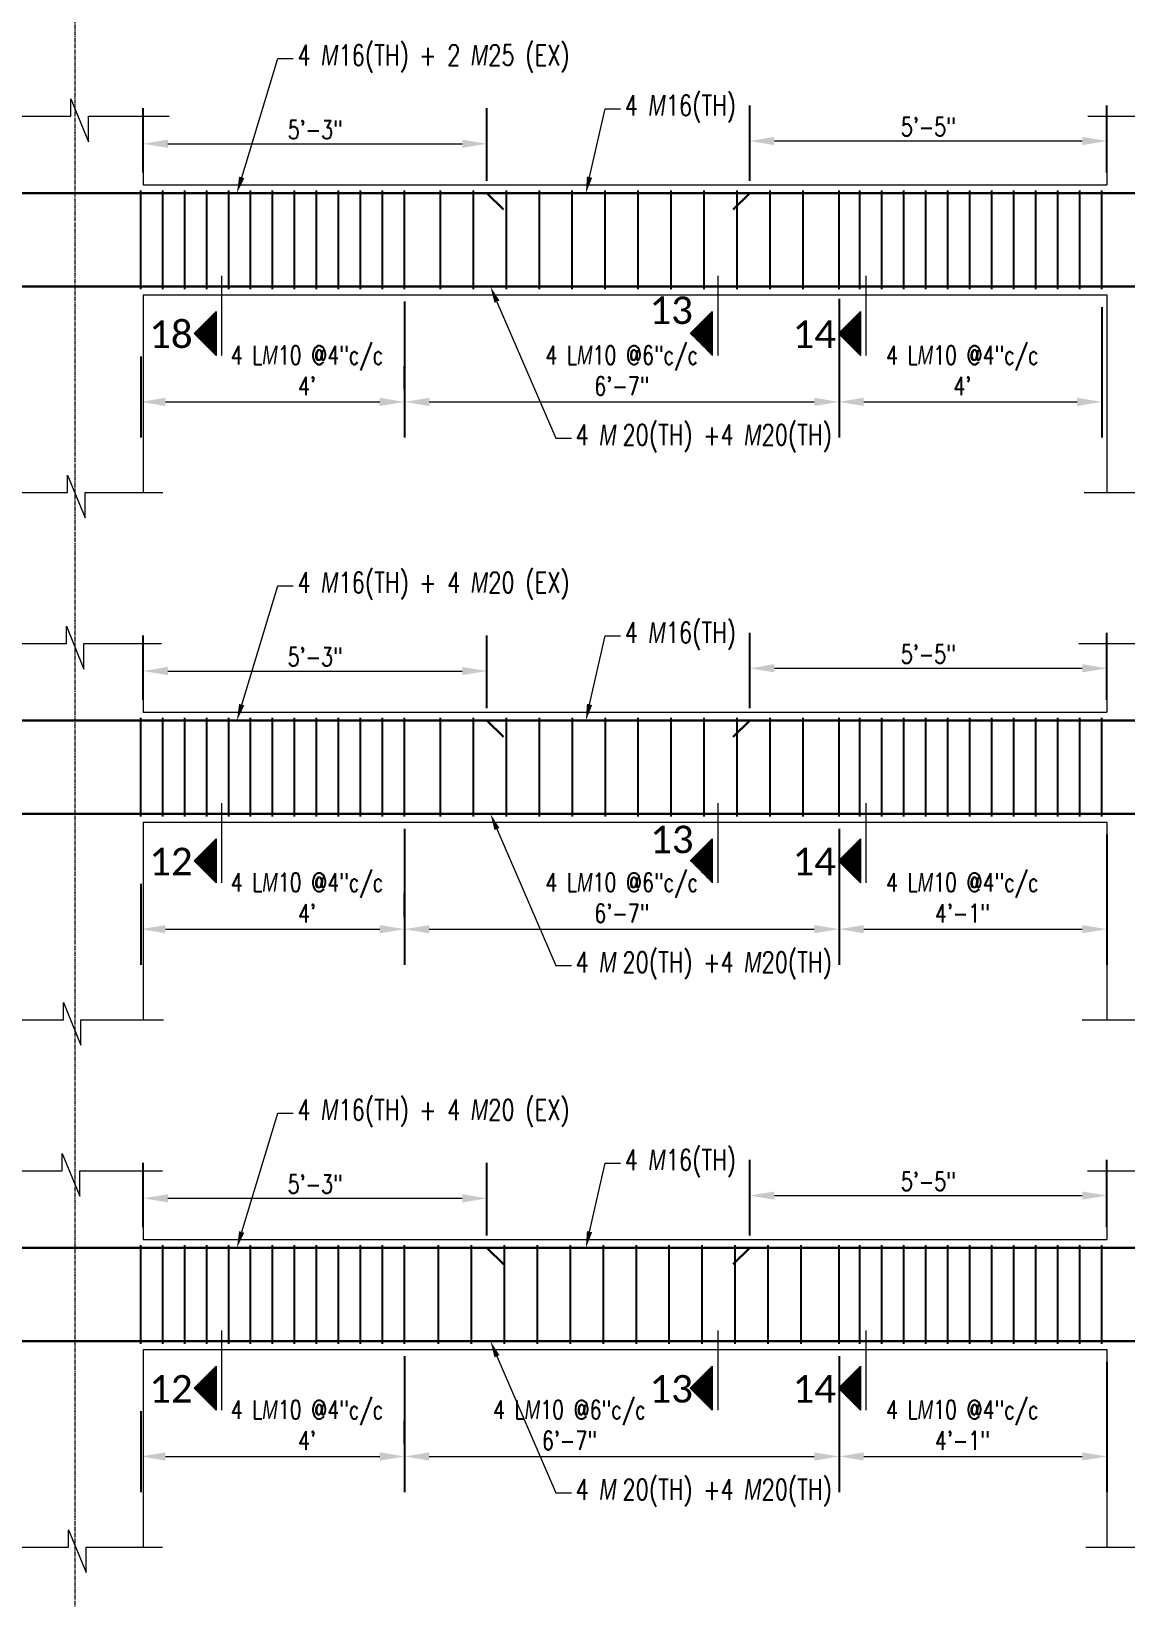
# Model space of a CAD drawing. Header units: inches. Extents: x 0 to 162649, y -36601 to -26324.
# Drawn here: x 155715.6 to 155914.7, y -35674.7 to -35389.5 of the extents above; entities that cross this region are included whole.
import ezdxf
from ezdxf import colors
from ezdxf.entities.mleader import LeaderData, LeaderLine
from ezdxf.math import Vec2, Vec3

# ---------------------------------------------------------------- set-up
doc = ezdxf.new("R2010")
doc.units = ezdxf.units.IN
doc.header["$MEASUREMENT"] = 0
doc.linetypes.add('CENTER2', pattern=[1.125, 0.75, -0.125, 0.125, -0.125])
for name, color, linetype, lineweight in [('Cen', 9, 'CENTER2', 5), ('Dim', 1, 'Continuous', 13), ('dimention', 1, 'Continuous', 13), ('hatch', 252, 'Continuous', 0), ('OL_AR_Text', 140, 'Continuous', 5), ('Rein', 3, 'Continuous', 30), ('Stirrups', 191, 'Continuous', 25), ('TEXT', 7, 'Continuous', 9)]:
    doc.layers.add(name, color=color, linetype=linetype, lineweight=lineweight)
doc.styles.add('1-8 Annotative Text', font='calibri.ttf', dxfattribs={"height": 0.125})
doc.styles.add('DIM', font='simplex.shx', dxfattribs={"width": 0.75})
doc.dimstyles.get("Standard").update_dxf_attribs({"dimscale": 36, "dimtxt": 0.09375, "dimasz": 0.125, "dimexe": 0.18, "dimexo": 0.0625, "dimgap": 0.015625, "dimtad": 1, "dimdec": 0, "dimzin": 0, "dimdsep": 46, "dimlunit": 4, "dimtxsty": 'DIM', "dimcen": 0.09, "dimadec": 0, "dimazin": 0, "dimtfac": 0.75, "dimtdec": 0, "dimtmove": 0, "dimatfit": 3, "dimfxl": 1, "dimtolj": 1, "dimtzin": 0, "dimlwd": 9, "dimarcsym": 0})

# ---------------------------------------------------------------- blocks, each defined once
blk = doc.blocks.new('*D152')
at = {"layer": 'Defpoints', "color": 0, "transparency": 16777216}
for p in [(155798.5, -35602), (155735.95, -35609.5), (155798.5, -35611)]:
    blk.add_point(p, dxfattribs=at)
at = {"layer": 'dimention', "color": 0, "lineweight": -2, "transparency": 16777216}
for p, q in [((155735.95, -35607.25), (155735.95, -35595.52)), ((155798.5, -35608.75), (155798.5, -35595.52))]:
    blk.add_line(p, q, dxfattribs=at)
at = {"layer": 'dimention', "color": 0, "lineweight": 9, "transparency": 16777216}
blk.add_line((155740.45, -35602), (155794, -35602), dxfattribs=at)
at = {"layer": 'dimention', "color": 0, "transparency": 16777216}
for points in [[(155740.45, -35601.25), (155740.45, -35602.75), (155735.95, -35602)], [(155794, -35601.25), (155794, -35602.75), (155798.5, -35602)]]:
    blk.add_solid(points, dxfattribs=at)
at = {"layer": 'dimention', "color": 0, "transparency": 16777216, "insert": (155767.23, -35599.43), "char_height": 3.375, "attachment_point": 5, "style": 'DIM'}
blk.add_mtext('\\A1;5\'-3"', dxfattribs=at)
blk = doc.blocks.new('*D153')
at = {"layer": 'Defpoints', "color": 0, "transparency": 16777216}
for p in [(155911.31, -35601.5), (155911.31, -35609.5), (155846.31, -35611)]:
    blk.add_point(p, dxfattribs=at)
at = {"layer": 'dimention', "color": 0, "lineweight": -2, "transparency": 16777216}
for p, q in [((155846.31, -35608.75), (155846.31, -35595.02)), ((155911.31, -35607.25), (155911.31, -35595.02))]:
    blk.add_line(p, q, dxfattribs=at)
at = {"layer": 'dimention', "color": 0, "lineweight": 9, "transparency": 16777216}
blk.add_line((155850.81, -35601.5), (155906.81, -35601.5), dxfattribs=at)
at = {"layer": 'dimention', "color": 0, "transparency": 16777216}
for points in [[(155850.81, -35600.75), (155850.81, -35602.25), (155846.31, -35601.5)], [(155906.81, -35600.75), (155906.81, -35602.25), (155911.31, -35601.5)]]:
    blk.add_solid(points, dxfattribs=at)
at = {"layer": 'dimention', "color": 0, "transparency": 16777216, "insert": (155878.81, -35598.93), "char_height": 3.375, "attachment_point": 5, "style": 'DIM'}
blk.add_mtext('\\A1;5\'-5"', dxfattribs=at)
blk = doc.blocks.new('*D147')
at = {"layer": 'Defpoints', "color": 0, "transparency": 16777216}
for p in [(155735.5, -35638.5), (155783.5, -35649), (155783.5, -35649)]:
    blk.add_point(p, dxfattribs=at)
at = {"layer": 'dimention', "color": 0, "lineweight": -2, "transparency": 16777216}
for p, q in [((155735.5, -35640.75), (155735.5, -35655.48)), ((155783.5, -35646.75), (155783.5, -35642.52))]:
    blk.add_line(p, q, dxfattribs=at)
at = {"layer": 'dimention', "color": 0, "lineweight": 9, "transparency": 16777216}
blk.add_line((155740, -35649), (155779, -35649), dxfattribs=at)
at = {"layer": 'dimention', "color": 0, "transparency": 16777216}
for points in [[(155740, -35648.25), (155740, -35649.75), (155735.5, -35649)], [(155779, -35648.25), (155779, -35649.75), (155783.5, -35649)]]:
    blk.add_solid(points, dxfattribs=at)
at = {"layer": 'dimention', "color": 0, "transparency": 16777216, "insert": (155765.75, -35643.29), "char_height": 3.375, "attachment_point": 5, "style": 'DIM'}
blk.add_mtext('\\A1;4 L{\\A0;\\Fgothici|c0;\\W0.75;M}10 @4"c/c\\P4\'', dxfattribs=at)
blk = doc.blocks.new('*D148')
at = {"layer": 'Defpoints', "color": 0, "transparency": 16777216}
for p in [(155862.56, -35628.5), (155911.31, -35629.5), (155911.31, -35649)]:
    blk.add_point(p, dxfattribs=at)
at = {"layer": 'dimention', "color": 0, "lineweight": -2, "transparency": 16777216}
for p, q in [((155862.56, -35630.75), (155862.56, -35655.48)), ((155911.31, -35631.75), (155911.31, -35655.48))]:
    blk.add_line(p, q, dxfattribs=at)
at = {"layer": 'dimention', "color": 0, "lineweight": 9, "transparency": 16777216}
blk.add_line((155867.06, -35649), (155906.81, -35649), dxfattribs=at)
at = {"layer": 'dimention', "color": 0, "transparency": 16777216}
for points in [[(155867.06, -35648.25), (155867.06, -35649.75), (155862.56, -35649)], [(155906.81, -35648.25), (155906.81, -35649.75), (155911.31, -35649)]]:
    blk.add_solid(points, dxfattribs=at)
at = {"layer": 'dimention', "color": 0, "transparency": 16777216, "insert": (155885, -35643.29), "char_height": 3.375, "attachment_point": 5, "style": 'DIM'}
blk.add_mtext('\\A1;4 L{\\A0;\\Fgothici|c0;\\W0.75;M}10 @4"c/c\\P4\'-1"', dxfattribs=at)
blk = doc.blocks.new('*D149')
at = {"layer": 'Defpoints', "color": 0, "transparency": 16777216}
for p in [(155783.5, -35628.5), (155862.56, -35628.5), (155862.56, -35649)]:
    blk.add_point(p, dxfattribs=at)
at = {"layer": 'dimention', "color": 0, "lineweight": -2, "transparency": 16777216}
for p, q in [((155783.5, -35630.75), (155783.5, -35655.48)), ((155862.56, -35630.75), (155862.56, -35655.48))]:
    blk.add_line(p, q, dxfattribs=at)
at = {"layer": 'dimention', "color": 0, "lineweight": 9, "transparency": 16777216}
blk.add_line((155788, -35649), (155858.06, -35649), dxfattribs=at)
at = {"layer": 'dimention', "color": 0, "transparency": 16777216}
for points in [[(155788, -35648.25), (155788, -35649.75), (155783.5, -35649)], [(155858.06, -35648.25), (155858.06, -35649.75), (155862.56, -35649)]]:
    blk.add_solid(points, dxfattribs=at)
at = {"layer": 'dimention', "color": 0, "transparency": 16777216, "insert": (155813.5, -35643.29), "char_height": 3.375, "attachment_point": 5, "style": 'DIM'}
blk.add_mtext('\\A1;4 L{\\A0;\\Fgothici|c0;\\W0.75;M}10 @6"c/c\\P6\'-7"', dxfattribs=at)
blk = doc.blocks.new('*D157')
at = {"layer": 'Defpoints', "color": 0, "transparency": 16777216}
for p in [(155798.5, -35506), (155735.95, -35513.5), (155798.5, -35515)]:
    blk.add_point(p, dxfattribs=at)
at = {"layer": 'dimention', "color": 0, "lineweight": -2, "transparency": 16777216}
for p, q in [((155735.95, -35511.25), (155735.95, -35499.52)), ((155798.5, -35512.75), (155798.5, -35499.52))]:
    blk.add_line(p, q, dxfattribs=at)
at = {"layer": 'dimention', "color": 0, "lineweight": 9, "transparency": 16777216}
blk.add_line((155740.45, -35506), (155794, -35506), dxfattribs=at)
at = {"layer": 'dimention', "color": 0, "transparency": 16777216}
for points in [[(155740.45, -35505.25), (155740.45, -35506.75), (155735.95, -35506)], [(155794, -35505.25), (155794, -35506.75), (155798.5, -35506)]]:
    blk.add_solid(points, dxfattribs=at)
at = {"layer": 'dimention', "color": 0, "transparency": 16777216, "insert": (155767.23, -35503.43), "char_height": 3.375, "attachment_point": 5, "style": 'DIM'}
blk.add_mtext('\\A1;5\'-3"', dxfattribs=at)
blk = doc.blocks.new('*D158')
at = {"layer": 'Defpoints', "color": 0, "transparency": 16777216}
for p in [(155911.31, -35505.5), (155846.31, -35515), (155911.31, -35513.5)]:
    blk.add_point(p, dxfattribs=at)
at = {"layer": 'dimention', "color": 0, "lineweight": -2, "transparency": 16777216}
for p, q in [((155846.31, -35512.75), (155846.31, -35499.02)), ((155911.31, -35511.25), (155911.31, -35499.02))]:
    blk.add_line(p, q, dxfattribs=at)
at = {"layer": 'dimention', "color": 0, "lineweight": 9, "transparency": 16777216}
blk.add_line((155850.81, -35505.5), (155906.81, -35505.5), dxfattribs=at)
at = {"layer": 'dimention', "color": 0, "transparency": 16777216}
for points in [[(155850.81, -35504.75), (155850.81, -35506.25), (155846.31, -35505.5)], [(155906.81, -35504.75), (155906.81, -35506.25), (155911.31, -35505.5)]]:
    blk.add_solid(points, dxfattribs=at)
at = {"layer": 'dimention', "color": 0, "transparency": 16777216, "insert": (155878.81, -35502.93), "char_height": 3.375, "attachment_point": 5, "style": 'DIM'}
blk.add_mtext('\\A1;5\'-5"', dxfattribs=at)
blk = doc.blocks.new('*D163')
at = {"layer": 'Defpoints', "color": 0, "transparency": 16777216}
for p in [(155735.5, -35542.5), (155783.5, -35553), (155783.5, -35553)]:
    blk.add_point(p, dxfattribs=at)
at = {"layer": 'dimention', "color": 0, "lineweight": -2, "transparency": 16777216}
for p, q in [((155735.5, -35544.75), (155735.5, -35559.48)), ((155783.5, -35550.75), (155783.5, -35546.52))]:
    blk.add_line(p, q, dxfattribs=at)
at = {"layer": 'dimention', "color": 0, "lineweight": 9, "transparency": 16777216}
blk.add_line((155740, -35553), (155779, -35553), dxfattribs=at)
at = {"layer": 'dimention', "color": 0, "transparency": 16777216}
for points in [[(155740, -35552.25), (155740, -35553.75), (155735.5, -35553)], [(155779, -35552.25), (155779, -35553.75), (155783.5, -35553)]]:
    blk.add_solid(points, dxfattribs=at)
at = {"layer": 'dimention', "color": 0, "transparency": 16777216, "insert": (155765.75, -35547.29), "char_height": 3.375, "attachment_point": 5, "style": 'DIM'}
blk.add_mtext('\\A1;4 L{\\A0;\\Fgothici|c0;\\W0.75;M}10 @4"c/c\\P4\'', dxfattribs=at)
blk = doc.blocks.new('*D164')
at = {"layer": 'Defpoints', "color": 0, "transparency": 16777216}
for p in [(155862.56, -35532.5), (155911.31, -35533.5), (155911.31, -35553)]:
    blk.add_point(p, dxfattribs=at)
at = {"layer": 'dimention', "color": 0, "lineweight": -2, "transparency": 16777216}
for p, q in [((155862.56, -35534.75), (155862.56, -35559.48)), ((155911.31, -35535.75), (155911.31, -35559.48))]:
    blk.add_line(p, q, dxfattribs=at)
at = {"layer": 'dimention', "color": 0, "lineweight": 9, "transparency": 16777216}
blk.add_line((155867.06, -35553), (155906.81, -35553), dxfattribs=at)
at = {"layer": 'dimention', "color": 0, "transparency": 16777216}
for points in [[(155867.06, -35552.25), (155867.06, -35553.75), (155862.56, -35553)], [(155906.81, -35552.25), (155906.81, -35553.75), (155911.31, -35553)]]:
    blk.add_solid(points, dxfattribs=at)
at = {"layer": 'dimention', "color": 0, "transparency": 16777216, "insert": (155885, -35547.29), "char_height": 3.375, "attachment_point": 5, "style": 'DIM'}
blk.add_mtext('\\A1;4 L{\\A0;\\Fgothici|c0;\\W0.75;M}10 @4"c/c\\P4\'-1"', dxfattribs=at)
blk = doc.blocks.new('*D165')
at = {"layer": 'Defpoints', "color": 0, "transparency": 16777216}
for p in [(155783.5, -35532.5), (155862.56, -35532.5), (155862.56, -35553)]:
    blk.add_point(p, dxfattribs=at)
at = {"layer": 'dimention', "color": 0, "lineweight": -2, "transparency": 16777216}
for p, q in [((155783.5, -35534.75), (155783.5, -35559.48)), ((155862.56, -35534.75), (155862.56, -35559.48))]:
    blk.add_line(p, q, dxfattribs=at)
at = {"layer": 'dimention', "color": 0, "lineweight": 9, "transparency": 16777216}
blk.add_line((155788, -35553), (155858.06, -35553), dxfattribs=at)
at = {"layer": 'dimention', "color": 0, "transparency": 16777216}
for points in [[(155788, -35552.25), (155788, -35553.75), (155783.5, -35553)], [(155858.06, -35552.25), (155858.06, -35553.75), (155862.56, -35553)]]:
    blk.add_solid(points, dxfattribs=at)
at = {"layer": 'dimention', "color": 0, "transparency": 16777216, "insert": (155823.03, -35547.29), "char_height": 3.375, "attachment_point": 5, "style": 'DIM'}
blk.add_mtext('\\A1;4 L{\\A0;\\Fgothici|c0;\\W0.75;M}10 @6"c/c\\P6\'-7"', dxfattribs=at)
blk = doc.blocks.new('*D168')
at = {"layer": 'Defpoints', "color": 0, "transparency": 16777216}
for p in [(155798.5, -35410), (155735.95, -35417.5), (155798.5, -35419)]:
    blk.add_point(p, dxfattribs=at)
at = {"layer": 'dimention', "color": 0, "lineweight": -2, "transparency": 16777216}
for p, q in [((155735.95, -35415.25), (155735.95, -35403.52)), ((155798.5, -35416.75), (155798.5, -35403.52))]:
    blk.add_line(p, q, dxfattribs=at)
at = {"layer": 'dimention', "color": 0, "lineweight": 9, "transparency": 16777216}
blk.add_line((155740.45, -35410), (155794, -35410), dxfattribs=at)
at = {"layer": 'dimention', "color": 0, "transparency": 16777216}
for points in [[(155740.45, -35409.25), (155740.45, -35410.75), (155735.95, -35410)], [(155794, -35409.25), (155794, -35410.75), (155798.5, -35410)]]:
    blk.add_solid(points, dxfattribs=at)
at = {"layer": 'dimention', "color": 0, "transparency": 16777216, "insert": (155767.23, -35407.43), "char_height": 3.375, "attachment_point": 5, "style": 'DIM'}
blk.add_mtext('\\A1;5\'-3"', dxfattribs=at)
blk = doc.blocks.new('*D169')
at = {"layer": 'Defpoints', "color": 0, "transparency": 16777216}
for p in [(155911.31, -35409.5), (155911.31, -35417.5), (155846.31, -35419)]:
    blk.add_point(p, dxfattribs=at)
at = {"layer": 'dimention', "color": 0, "lineweight": -2, "transparency": 16777216}
for p, q in [((155846.31, -35416.75), (155846.31, -35403.02)), ((155911.31, -35415.25), (155911.31, -35403.02))]:
    blk.add_line(p, q, dxfattribs=at)
at = {"layer": 'dimention', "color": 0, "lineweight": 9, "transparency": 16777216}
blk.add_line((155850.81, -35409.5), (155906.81, -35409.5), dxfattribs=at)
at = {"layer": 'dimention', "color": 0, "transparency": 16777216}
for points in [[(155850.81, -35408.75), (155850.81, -35410.25), (155846.31, -35409.5)], [(155906.81, -35408.75), (155906.81, -35410.25), (155911.31, -35409.5)]]:
    blk.add_solid(points, dxfattribs=at)
at = {"layer": 'dimention', "color": 0, "transparency": 16777216, "insert": (155878.81, -35406.93), "char_height": 3.375, "attachment_point": 5, "style": 'DIM'}
blk.add_mtext('\\A1;5\'-5"', dxfattribs=at)
blk = doc.blocks.new('*D174')
at = {"layer": 'Defpoints', "color": 0, "transparency": 16777216}
for p in [(155735.5, -35446.5), (155783.5, -35457), (155783.5, -35457)]:
    blk.add_point(p, dxfattribs=at)
at = {"layer": 'dimention', "color": 0, "lineweight": -2, "transparency": 16777216}
for p, q in [((155735.5, -35448.75), (155735.5, -35463.48)), ((155783.5, -35454.75), (155783.5, -35450.52))]:
    blk.add_line(p, q, dxfattribs=at)
at = {"layer": 'dimention', "color": 0, "lineweight": 9, "transparency": 16777216}
blk.add_line((155740, -35457), (155779, -35457), dxfattribs=at)
at = {"layer": 'dimention', "color": 0, "transparency": 16777216}
for points in [[(155740, -35456.25), (155740, -35457.75), (155735.5, -35457)], [(155779, -35456.25), (155779, -35457.75), (155783.5, -35457)]]:
    blk.add_solid(points, dxfattribs=at)
at = {"layer": 'dimention', "color": 0, "transparency": 16777216, "insert": (155765.75, -35451.29), "char_height": 3.375, "attachment_point": 5, "style": 'DIM'}
blk.add_mtext('\\A1;4 L{\\A0;\\Fgothici|c0;\\W0.75;M}10 @4"c/c\\P4\'', dxfattribs=at)
blk = doc.blocks.new('*D175')
at = {"layer": 'Defpoints', "color": 0, "transparency": 16777216}
for p in [(155862.56, -35436), (155910.37, -35437.5), (155910.37, -35457)]:
    blk.add_point(p, dxfattribs=at)
at = {"layer": 'dimention', "color": 0, "lineweight": -2, "transparency": 16777216}
for p, q in [((155862.56, -35438.25), (155862.56, -35463.48)), ((155910.37, -35439.75), (155910.37, -35463.48))]:
    blk.add_line(p, q, dxfattribs=at)
at = {"layer": 'dimention', "color": 0, "lineweight": 9, "transparency": 16777216}
blk.add_line((155867.06, -35457), (155905.87, -35457), dxfattribs=at)
at = {"layer": 'dimention', "color": 0, "transparency": 16777216}
for points in [[(155867.06, -35456.25), (155867.06, -35457.75), (155862.56, -35457)], [(155905.87, -35456.25), (155905.87, -35457.75), (155910.37, -35457)]]:
    blk.add_solid(points, dxfattribs=at)
at = {"layer": 'dimention', "color": 0, "transparency": 16777216, "insert": (155885, -35451.29), "char_height": 3.375, "attachment_point": 5, "style": 'DIM'}
blk.add_mtext('\\A1;4 L{\\A0;\\Fgothici|c0;\\W0.75;M}10 @4"c/c\\P4\'', dxfattribs=at)
blk = doc.blocks.new('*D176')
at = {"layer": 'Defpoints', "color": 0, "transparency": 16777216}
for p in [(155783.5, -35436.5), (155862.56, -35436), (155862.56, -35457)]:
    blk.add_point(p, dxfattribs=at)
at = {"layer": 'dimention', "color": 0, "lineweight": -2, "transparency": 16777216}
for p, q in [((155862.56, -35438.25), (155862.56, -35463.48)), ((155783.5, -35438.75), (155783.5, -35463.48))]:
    blk.add_line(p, q, dxfattribs=at)
at = {"layer": 'dimention', "color": 0, "lineweight": 9, "transparency": 16777216}
blk.add_line((155788, -35457), (155858.06, -35457), dxfattribs=at)
at = {"layer": 'dimention', "color": 0, "transparency": 16777216}
for points in [[(155788, -35456.25), (155788, -35457.75), (155783.5, -35457)], [(155858.06, -35456.25), (155858.06, -35457.75), (155862.56, -35457)]]:
    blk.add_solid(points, dxfattribs=at)
at = {"layer": 'dimention', "color": 0, "transparency": 16777216, "insert": (155823.03, -35451.29), "char_height": 3.375, "attachment_point": 5, "style": 'DIM'}
blk.add_mtext('\\A1;4 L{\\A0;\\Fgothici|c0;\\W0.75;M}10 @6"c/c\\P6\'-7"', dxfattribs=at)

msp = doc.modelspace()

# ---------------------------------------------------------------- hatches: boundary and pattern name
at = {"layer": 'Dim'}
h = msp.add_hatch(dxfattribs=at)
h.set_pattern_fill('ANSI31', color=256)
h.set_pattern_definition([(45, (-1210.47413, 458), (-0.08838834765, 0.08838834765), [])])
h.paths.add_polyline_path([(155749.22, -35444.57), (155749.22, -35440.57), (155745.22, -35444.57), (155749.22, -35448.57)])
h = msp.add_hatch(dxfattribs=at)
h.set_pattern_fill('ANSI31', color=256)
h.set_pattern_definition([(45, (-1120.21459, 458), (-0.08838834765, 0.08838834765), [])])
h.paths.add_polyline_path([(155839.48, -35444.57), (155839.48, -35440.57), (155835.48, -35444.57), (155839.48, -35448.57)])
h = msp.add_hatch(dxfattribs=at)
h.set_pattern_fill('ANSI31', color=256)
h.set_pattern_definition([(45, (-1093.24458, 458), (-0.08838834765, 0.08838834765), [])])
h.paths.add_polyline_path([(155866.45, -35444.57), (155866.45, -35440.57), (155862.45, -35444.57), (155866.45, -35448.57)])
h = msp.add_hatch(dxfattribs=at)
h.set_pattern_fill('ANSI31', color=256)
h.set_pattern_definition([(45, (-1210.47413, 362), (-0.08838834765, 0.08838834765), [])])
h.paths.add_polyline_path([(155749.22, -35540.57), (155749.22, -35536.57), (155745.22, -35540.57), (155749.22, -35544.57)])
h = msp.add_hatch(dxfattribs=at)
h.set_pattern_fill('ANSI31', color=256)
h.set_pattern_definition([(45, (-1120.21459, 362), (-0.08838834765, 0.08838834765), [])])
h.paths.add_polyline_path([(155839.48, -35540.57), (155839.48, -35536.57), (155835.48, -35540.57), (155839.48, -35544.57)])
h = msp.add_hatch(dxfattribs=at)
h.set_pattern_fill('ANSI31', color=256)
h.set_pattern_definition([(45, (-1093.24458, 362), (-0.08838834765, 0.08838834765), [])])
h.paths.add_polyline_path([(155866.45, -35540.57), (155866.45, -35536.57), (155862.45, -35540.57), (155866.45, -35544.57)])
h = msp.add_hatch(dxfattribs=at)
h.set_pattern_fill('ANSI31', color=256)
h.set_pattern_definition([(45, (-1210.47413, 266), (-0.08838834765, 0.08838834765), [])])
h.paths.add_polyline_path([(155749.22, -35636.57), (155749.22, -35632.57), (155745.22, -35636.57), (155749.22, -35640.57)])
h = msp.add_hatch(dxfattribs=at)
h.set_pattern_fill('ANSI31', color=256)
h.set_pattern_definition([(45, (-1120.21459, 266), (-0.08838834765, 0.08838834765), [])])
h.paths.add_polyline_path([(155839.48, -35636.57), (155839.48, -35632.57), (155835.48, -35636.57), (155839.48, -35640.57)])
h = msp.add_hatch(dxfattribs=at)
h.set_pattern_fill('ANSI31', color=256)
h.set_pattern_definition([(45, (-1093.24458, 266), (-0.08838834765, 0.08838834765), [])])
h.paths.add_polyline_path([(155866.45, -35636.57), (155866.45, -35632.57), (155862.45, -35636.57), (155866.45, -35640.57)])

# ---------------------------------------------------------------- linework, layer by layer
at = {"layer": 'Cen'}
msp.add_line((155723.5, -35102.69), (155723.5, -35927.5), dxfattribs=at)
at = {"layer": 'Dim'}
for p, q in [((155750.22, -35434.07), (155750.22, -35448.57)), ((155840.48, -35434.07), (155840.48, -35448.57)), ((155867.45, -35434.07), (155867.45, -35448.57)), ((155745.22, -35444.57), (155749.22, -35440.57)), ((155749.22, -35440.57), (155749.22, -35448.57)), ((155835.48, -35444.57), (155839.48, -35440.57)), ((155839.48, -35440.57), (155839.48, -35448.57)), ((155862.45, -35444.57), (155866.45, -35440.57)), ((155866.45, -35440.57), (155866.45, -35448.57)), ((155745.22, -35444.57), (155749.22, -35448.57)), ((155749.22, -35448.57), (155749.22, -35444.57)), ((155862.45, -35444.57), (155866.45, -35448.57)), ((155866.45, -35448.57), (155866.45, -35444.57)), ((155750.22, -35530.07), (155750.22, -35544.57)), ((155840.48, -35530.07), (155840.48, -35544.57)), ((155867.45, -35530.07), (155867.45, -35544.57)), ((155745.22, -35540.57), (155749.22, -35536.57)), ((155749.22, -35536.57), (155749.22, -35544.57)), ((155835.48, -35540.57), (155839.48, -35536.57)), ((155839.48, -35536.57), (155839.48, -35544.57)), ((155862.45, -35540.57), (155866.45, -35536.57)), ((155866.45, -35536.57), (155866.45, -35544.57)), ((155745.22, -35540.57), (155749.22, -35544.57)), ((155749.22, -35544.57), (155749.22, -35540.57)), ((155862.45, -35540.57), (155866.45, -35544.57)), ((155866.45, -35544.57), (155866.45, -35540.57)), ((155750.22, -35626.07), (155750.22, -35640.57)), ((155840.48, -35626.07), (155840.48, -35640.57)), ((155867.45, -35626.07), (155867.45, -35640.57)), ((155745.22, -35636.57), (155749.22, -35632.57)), ((155749.22, -35632.57), (155749.22, -35640.57)), ((155835.48, -35636.57), (155839.48, -35632.57)), ((155839.48, -35632.57), (155839.48, -35640.57)), ((155862.45, -35636.57), (155866.45, -35632.57)), ((155866.45, -35632.57), (155866.45, -35640.57)), ((155745.22, -35636.57), (155749.22, -35640.57)), ((155749.22, -35640.57), (155749.22, -35636.57)), ((155835.48, -35636.57), (155839.48, -35640.57)), ((155839.48, -35640.57), (155839.48, -35636.57)), ((155862.45, -35636.57), (155866.45, -35640.57)), ((155866.45, -35640.57), (155866.45, -35636.57))]:
    msp.add_line(p, q, dxfattribs=at)
at = {"layer": 'hatch'}
for p, q in [((155722.8, -35405), (155722.8, -35401.83)), ((155722.8, -35401.83), (155725.99, -35409.63)), ((155708.37, -35405), (155722.8, -35405)), ((155725.99, -35409.63), (155725.99, -35405)), ((155725.99, -35405), (155740.7, -35405)), ((155735.95, -35405), (155735.95, -35417.5)), ((155907.81, -35405), (155920.55, -35405)), ((155911.31, -35405), (155911.31, -35417.5)), ((155735.95, -35417.5), (155911.31, -35417.5)), ((155735.95, -35437.5), (155735.95, -35473.5)), ((155735.95, -35437.5), (155911.31, -35437.5)), ((155911.31, -35437.5), (155911.31, -35473.5)), ((155722.2, -35473.5), (155722.2, -35470.33)), ((155722.2, -35470.33), (155725.38, -35478.13)), ((155708.73, -35473.5), (155722.2, -35473.5)), ((155723.49, -35473.5), (155723.5, -35473.5)), ((155725.38, -35478.13), (155725.38, -35473.5)), ((155725.38, -35473.5), (155739.54, -35473.5)), ((155907.16, -35473.5), (155918.13, -35473.5)), ((155721.98, -35501), (155721.98, -35497.83)), ((155721.98, -35497.83), (155725.17, -35505.63)), ((155708.58, -35501), (155721.98, -35501)), ((155725.17, -35505.63), (155725.17, -35501)), ((155725.17, -35501), (155739.29, -35501)), ((155735.95, -35501), (155735.95, -35513.5)), ((155906.21, -35501), (155919.63, -35501)), ((155911.31, -35501), (155911.31, -35513.5)), ((155735.95, -35513.5), (155911.31, -35513.5)), ((155735.95, -35533.5), (155735.95, -35569.5)), ((155735.95, -35533.5), (155911.31, -35533.5)), ((155911.31, -35533.5), (155911.31, -35569.5)), ((155721.42, -35569.5), (155721.42, -35566.33)), ((155721.42, -35566.33), (155724.61, -35574.13)), ((155706.88, -35569.5), (155721.42, -35569.5)), ((155724.61, -35574.13), (155724.61, -35569.5)), ((155724.61, -35569.5), (155739.61, -35569.5)), ((155906.83, -35569.5), (155919.63, -35569.5)), ((155721.23, -35597), (155721.23, -35593.83)), ((155721.23, -35593.83), (155724.41, -35601.63)), ((155708.96, -35597), (155721.23, -35597)), ((155724.41, -35601.63), (155724.41, -35597)), ((155724.41, -35597), (155739.45, -35597)), ((155735.95, -35597), (155735.95, -35609.5)), ((155907.79, -35597), (155919.63, -35597)), ((155911.31, -35597), (155911.31, -35609.5)), ((155735.95, -35609.5), (155911.31, -35609.5)), ((155735.95, -35629.5), (155735.95, -35665.5)), ((155735.95, -35629.5), (155911.31, -35629.5)), ((155911.31, -35629.5), (155911.31, -35665.5)), ((155722.38, -35665.5), (155722.38, -35662.33)), ((155722.38, -35662.33), (155725.57, -35670.13)), ((155707.68, -35665.5), (155722.38, -35665.5)), ((155725.57, -35670.13), (155725.57, -35665.5)), ((155725.57, -35665.5), (155739.48, -35665.5)), ((155907.45, -35665.5), (155919.63, -35665.5))]:
    msp.add_line(p, q, dxfattribs=at)
at = {"layer": 'Rein'}
for p, q in [((155801.5, -35422), (155798.5, -35419)), ((155843.31, -35422), (155846.31, -35419)), ((155801.5, -35518), (155798.5, -35515)), ((155843.31, -35518), (155846.31, -35515)), ((155801.5, -35614), (155798.5, -35611)), ((155843.31, -35614), (155846.31, -35611))]:
    msp.add_line(p, q, dxfattribs=at)
for points in [[(156222.19, -35436), (156222.19, -35420, 0.414214), (156221.19, -35419), (155508.06, -35419, 0.414214), (155507.06, -35420), (155507.06, -35436.5)], [(155523.53, -35436), (156220.69, -35436, 0.414214), (156221.69, -35435), (156221.69, -35420.5)], [(156222.19, -35532), (156222.19, -35516, 0.414214), (156221.19, -35515), (155508.06, -35515, 0.414214), (155507.06, -35516), (155507.06, -35532.5)], [(155524.52, -35532), (156220.69, -35532, 0.414214), (156221.69, -35531), (156221.69, -35516.5)], [(156222.19, -35628), (156222.19, -35612, 0.414214), (156221.19, -35611), (155508.06, -35611, 0.414214), (155507.06, -35612), (155507.06, -35628.5)], [(155526.22, -35628), (156220.69, -35628, 0.414214), (156221.69, -35627), (156221.69, -35612.5)]]:
    msp.add_lwpolyline(points, format="xyb", dxfattribs=at)
at = {"layer": 'Stirrups'}
for p, q in [((155735.5, -35436.5), (155735.5, -35418.5)), ((155739.5, -35436.5), (155739.5, -35418.5)), ((155743.5, -35436.5), (155743.5, -35418.5)), ((155747.5, -35436.5), (155747.5, -35418.5)), ((155751.5, -35436.5), (155751.5, -35418.5)), ((155755.5, -35436.5), (155755.5, -35418.5)), ((155759.5, -35436.5), (155759.5, -35418.5)), ((155763.5, -35436.5), (155763.5, -35418.5)), ((155767.5, -35436.5), (155767.5, -35418.5)), ((155771.5, -35436.5), (155771.5, -35418.5)), ((155775.5, -35436.5), (155775.5, -35418.5)), ((155779.5, -35436.5), (155779.5, -35418.5)), ((155783.5, -35436.5), (155783.5, -35418.5)), ((155790.03, -35436.5), (155790.03, -35418.5)), ((155796.03, -35436.5), (155796.03, -35418.5)), ((155802.03, -35436.5), (155802.03, -35418.5)), ((155808.03, -35436.5), (155808.03, -35418.5)), ((155814.03, -35436.5), (155814.03, -35418.5)), ((155820.03, -35436.5), (155820.03, -35418.5)), ((155826.03, -35436.5), (155826.03, -35418.5)), ((155832.03, -35436.5), (155832.03, -35418.5)), ((155838.03, -35436.5), (155838.03, -35418.5)), ((155844.03, -35436.5), (155844.03, -35418.5)), ((155850.03, -35436.5), (155850.03, -35418.5)), ((155856.03, -35436.5), (155856.03, -35418.5)), ((155862.56, -35436.5), (155862.56, -35418.5)), ((155866.37, -35436.5), (155866.37, -35418.5)), ((155870.37, -35436.5), (155870.37, -35418.5)), ((155874.37, -35436.5), (155874.37, -35418.5)), ((155878.37, -35436.5), (155878.37, -35418.5)), ((155882.37, -35436.5), (155882.37, -35418.5)), ((155886.37, -35436.5), (155886.37, -35418.5)), ((155890.37, -35436.5), (155890.37, -35418.5)), ((155894.37, -35436.5), (155894.37, -35418.5)), ((155898.37, -35436.5), (155898.37, -35418.5)), ((155902.37, -35436.5), (155902.37, -35418.5)), ((155906.37, -35436.5), (155906.37, -35418.5)), ((155910.37, -35436.5), (155910.37, -35418.5)), ((155735.5, -35532.5), (155735.5, -35514.5)), ((155739.5, -35532.5), (155739.5, -35514.5)), ((155743.5, -35532.5), (155743.5, -35514.5)), ((155747.5, -35532.5), (155747.5, -35514.5)), ((155751.5, -35532.5), (155751.5, -35514.5)), ((155755.5, -35532.5), (155755.5, -35514.5)), ((155759.5, -35532.5), (155759.5, -35514.5)), ((155763.5, -35532.5), (155763.5, -35514.5)), ((155767.5, -35532.5), (155767.5, -35514.5)), ((155771.5, -35532.5), (155771.5, -35514.5)), ((155775.5, -35532.5), (155775.5, -35514.5)), ((155779.5, -35532.5), (155779.5, -35514.5)), ((155783.5, -35532.5), (155783.5, -35514.5)), ((155790.04, -35532.5), (155790.04, -35514.5)), ((155796.04, -35532.5), (155796.04, -35514.5)), ((155802.04, -35532.5), (155802.04, -35514.5)), ((155808.04, -35532.5), (155808.04, -35514.5)), ((155814.04, -35532.5), (155814.04, -35514.5)), ((155820.04, -35532.5), (155820.04, -35514.5)), ((155826.04, -35532.5), (155826.04, -35514.5)), ((155832.04, -35532.5), (155832.04, -35514.5)), ((155838.04, -35532.5), (155838.04, -35514.5)), ((155844.04, -35532.5), (155844.04, -35514.5)), ((155850.04, -35532.5), (155850.04, -35514.5)), ((155856.04, -35532.5), (155856.04, -35514.5)), ((155862.56, -35532.5), (155862.56, -35514.5)), ((155866.37, -35532.5), (155866.37, -35514.5)), ((155870.37, -35532.5), (155870.37, -35514.5)), ((155874.37, -35532.5), (155874.37, -35514.5)), ((155878.37, -35532.5), (155878.37, -35514.5)), ((155882.37, -35532.5), (155882.37, -35514.5)), ((155886.37, -35532.5), (155886.37, -35514.5)), ((155890.37, -35532.5), (155890.37, -35514.5)), ((155894.37, -35532.5), (155894.37, -35514.5)), ((155898.37, -35532.5), (155898.37, -35514.5)), ((155902.37, -35532.5), (155902.37, -35514.5)), ((155906.37, -35532.5), (155906.37, -35514.5)), ((155910.37, -35532.5), (155910.37, -35514.5)), ((155735.5, -35628.5), (155735.5, -35610.5)), ((155739.5, -35628.5), (155739.5, -35610.5)), ((155743.5, -35628.5), (155743.5, -35610.5)), ((155747.5, -35628.5), (155747.5, -35610.5)), ((155751.5, -35628.5), (155751.5, -35610.5)), ((155755.5, -35628.5), (155755.5, -35610.5)), ((155759.5, -35628.5), (155759.5, -35610.5)), ((155763.5, -35628.5), (155763.5, -35610.5)), ((155767.5, -35628.5), (155767.5, -35610.5)), ((155771.5, -35628.5), (155771.5, -35610.5)), ((155775.5, -35628.5), (155775.5, -35610.5)), ((155779.5, -35628.5), (155779.5, -35610.5)), ((155783.5, -35628.5), (155783.5, -35610.5)), ((155789.68, -35628.5), (155789.68, -35610.5)), ((155795.68, -35628.5), (155795.68, -35610.5)), ((155801.68, -35628.5), (155801.68, -35610.5)), ((155807.68, -35628.5), (155807.68, -35610.5)), ((155813.68, -35628.5), (155813.68, -35610.5)), ((155819.68, -35628.5), (155819.68, -35610.5)), ((155825.68, -35628.5), (155825.68, -35610.5)), ((155831.68, -35628.5), (155831.68, -35610.5)), ((155837.68, -35628.5), (155837.68, -35610.5)), ((155843.68, -35628.5), (155843.68, -35610.5)), ((155849.68, -35628.5), (155849.68, -35610.5)), ((155855.68, -35628.5), (155855.68, -35610.5)), ((155862.56, -35628.5), (155862.56, -35610.5)), ((155866.37, -35628.5), (155866.37, -35610.5)), ((155870.37, -35628.5), (155870.37, -35610.5)), ((155874.37, -35628.5), (155874.37, -35610.5)), ((155878.37, -35628.5), (155878.37, -35610.5)), ((155882.37, -35628.5), (155882.37, -35610.5)), ((155886.37, -35628.5), (155886.37, -35610.5)), ((155890.37, -35628.5), (155890.37, -35610.5)), ((155894.37, -35628.5), (155894.37, -35610.5)), ((155898.37, -35628.5), (155898.37, -35610.5)), ((155902.37, -35628.5), (155902.37, -35610.5)), ((155906.37, -35628.5), (155906.37, -35610.5)), ((155910.37, -35628.5), (155910.37, -35610.5))]:
    msp.add_line(p, q, dxfattribs=at)

# ---------------------------------------------------------------- texts
at = {"layer": 'OL_AR_Text', "char_height": 5, "width": 3.8192065e-317, "attachment_point": 1, "style": '1-8 Annotative Text'}
for s, insert in [('13', (155828.07, -35437.82)), ('18', (155737.04, -35442.18)), ('14', (155854.11, -35442.18)), ('13', (155828.19, -35534.16)), ('12', (155737.04, -35538.18)), ('14', (155854.11, -35538.18)), ('12', (155737.04, -35634.18)), ('13', (155828.07, -35634.18)), ('14', (155854.11, -35634.18))]:
    msp.add_mtext(s, dxfattribs=dict(at, insert=insert))

# ---------------------------------------------------------------- dimensions: what is measured, and where the dimension line sits
at = {"layer": 'dimention'}
for base, p1, p2, picture, middle in [((155798.5, -35410), (155735.95, -35417.5), (155798.5, -35419), '*D168', (155767.23, -35407.43)), ((155911.31, -35409.5), (155846.31, -35419), (155911.31, -35417.5), '*D169', (155878.81, -35406.93)), ((155798.5, -35506), (155735.95, -35513.5), (155798.5, -35515), '*D157', (155767.23, -35503.43)), ((155911.31, -35505.5), (155846.31, -35515), (155911.31, -35513.5), '*D158', (155878.81, -35502.93)), ((155798.5, -35602), (155735.95, -35609.5), (155798.5, -35611), '*D152', (155767.23, -35599.43)), ((155911.31, -35601.5), (155846.31, -35611), (155911.31, -35609.5), '*D153', (155878.81, -35598.93))]:
    dim = msp.add_linear_dim(base=base, p1=p1, p2=p2, dimstyle='Standard', dxfattribs=at)
    dim.commit()
    dim.dimension.update_dxf_attribs({"geometry": picture, "text_midpoint": middle})
for base, p1, p2, picture, middle in [((155862.56, -35457), (155783.5, -35436.5), (155862.56, -35436), '*D176', (155823.03, -35451.29)), ((155862.56, -35553), (155783.5, -35532.5), (155862.56, -35532.5), '*D165', (155823.03, -35547.29))]:
    dim = msp.add_linear_dim(base=base, p1=p1, p2=p2, text='4 L{\\A0;\\Fgothici|c0;\\W0.75;M}10 @6"c/c\\P<>', dimstyle='Standard', dxfattribs=at)
    dim.commit()
    dim.dimension.update_dxf_attribs({"geometry": picture, "text_midpoint": middle})
for base, p1, p2, text, picture, middle in [((155910.37, -35457), (155862.56, -35436), (155910.37, -35437.5), '4 L{\\A0;\\Fgothici|c0;\\W0.75;M}10 @4"c/c\\P<>', '*D175', (155885, -35457)), ((155783.5, -35457), (155735.5, -35446.5), (155783.5, -35457), '4 L{\\A0;\\Fgothici|c0;\\W0.75;M}10 @4"c/c\\P<>', '*D174', (155765.75, -35457)), ((155911.31, -35553), (155862.56, -35532.5), (155911.31, -35533.5), '4 L{\\A0;\\Fgothici|c0;\\W0.75;M}10 @4"c/c\\P<>', '*D164', (155885, -35553)), ((155783.5, -35553), (155735.5, -35542.5), (155783.5, -35553), '4 L{\\A0;\\Fgothici|c0;\\W0.75;M}10 @4"c/c\\P<>', '*D163', (155765.75, -35553)), ((155862.56, -35649), (155783.5, -35628.5), (155862.56, -35628.5), '4 L{\\A0;\\Fgothici|c0;\\W0.75;M}10 @6"c/c\\P<>', '*D149', (155813.5, -35649)), ((155911.31, -35649), (155862.56, -35628.5), (155911.31, -35629.5), '4 L{\\A0;\\Fgothici|c0;\\W0.75;M}10 @4"c/c\\P<>', '*D148', (155885, -35649)), ((155783.5, -35649), (155735.5, -35638.5), (155783.5, -35649), '4 L{\\A0;\\Fgothici|c0;\\W0.75;M}10 @4"c/c\\P<>', '*D147', (155765.75, -35649))]:
    dim = msp.add_linear_dim(base=base, p1=p1, p2=p2, text=text, dimstyle='Standard', dxfattribs=at)
    dim.commit()
    dim.dimension.update_dxf_attribs({"geometry": picture, "text_midpoint": middle, "dimtype": 160})

# ---------------------------------------------------------------- leaders
at = {"layer": 'TEXT'}
ml = msp.add_multileader_mtext('Standard', dxfattribs=at)
ml.set_content('4 {\\Fgothici|c0;M }20(TH) +4 {\\Fgothici|c0;M}16(TH)  ', color=256, style='DIM')
ml.set_leader_properties(color=1, linetype='ByLayer', lineweight=9)
ml.build(insert=Vec2(0, 0))
ml.multileader.update_dxf_attribs({"text_right_attachment_type": 2, "dogleg_length": 0.25, "arrow_head_size": 3, "scale": 32})
ctx = ml.context
ctx.base_point, ctx.scale, ctx.char_height, ctx.arrow_head_size, ctx.landing_gap_size, ctx.plane_origin = Vec3(155813.87, -35367.63), 32, 3.75, 3, 0.75, Vec3(155834.2, -35386.93)
ctx.right_attachment = 2
notes = []
notes.append((ctx, [(0, (1, 1, 0), (155811.06, -35367.63), (1, 0), 2.81, [(0, [(155799.13, -35340)], 0, [])])]))
ctx.mtext.insert, ctx.mtext.flow_direction = Vec3(155814.62, -35365.13), 5
ml = msp.add_multileader_mtext('Standard', dxfattribs=at)
ml.set_content('4 {\\Fgothici|c0;M}16(TH) + 2 {\\Fgothici|c0;M}25 (EX)', color=256, style='DIM')
ml.set_leader_properties(color=1, linetype='ByLayer', lineweight=9)
ml.build(insert=Vec2(0, 0))
ml.multileader.update_dxf_attribs({"text_right_attachment_type": 2, "dogleg_length": 0.25, "arrow_head_size": 3, "scale": 32})
ctx = ml.context
ctx.base_point, ctx.scale, ctx.char_height, ctx.arrow_head_size, ctx.landing_gap_size, ctx.plane_origin = Vec3(155763.25, -35394.5), 32, 3.75, 3, 0.75, Vec3(155783.57, -35413.8)
ctx.right_attachment = 2
notes.append((ctx, [(0, (1, 1, 0), (155760.44, -35394.5), (1, 0), 2.81, [(0, [(155753, -35419)], 0, [])])]))
ctx.mtext.insert, ctx.mtext.flow_direction = Vec3(155764, -35392), 5
ml = msp.add_multileader_mtext('Standard', dxfattribs=at)
ml.set_content('4 {\\Fgothici|c0;M}16(TH) ', color=256, style='DIM')
ml.set_leader_properties(color=1, linetype='ByLayer', lineweight=9)
ml.build(insert=Vec2(0, 0))
ml.multileader.update_dxf_attribs({"text_right_attachment_type": 2, "dogleg_length": 0.25, "arrow_head_size": 3, "scale": 32})
ctx = ml.context
ctx.base_point, ctx.scale, ctx.char_height, ctx.arrow_head_size, ctx.landing_gap_size, ctx.plane_origin = Vec3(155822.81, -35403.63), 32, 3.75, 3, 0.75, Vec3(155843.13, -35422.93)
ctx.right_attachment = 2
notes.append((ctx, [(0, (1, 1, 0), (155820, -35403.63), (1, 0), 2.81, [(0, [(155816.5, -35419)], 0, [])])]))
ctx.mtext.insert, ctx.mtext.flow_direction = Vec3(155823.56, -35401.13), 5
ml = msp.add_multileader_mtext('Standard', dxfattribs=at)
ml.set_content('4 {\\Fgothici|c0;M }20(TH) +4 {\\Fgothici|c0;M}20(TH)  ', color=256, style='DIM')
ml.set_leader_properties(color=1, linetype='ByLayer', lineweight=9)
ml.build(insert=Vec2(0, 0))
ml.multileader.update_dxf_attribs({"text_right_attachment_type": 2, "dogleg_length": 0.25, "arrow_head_size": 3, "scale": 32})
ctx = ml.context
ctx.base_point, ctx.scale, ctx.char_height, ctx.arrow_head_size, ctx.landing_gap_size, ctx.plane_origin = Vec3(155813.87, -35463.63), 32, 3.75, 3, 0.75, Vec3(155834.2, -35482.93)
ctx.right_attachment = 2
notes.append((ctx, [(0, (1, 1, 0), (155811.06, -35463.63), (1, 0), 2.81, [(0, [(155799.13, -35436)], 0, [])])]))
ctx.mtext.insert, ctx.mtext.flow_direction = Vec3(155814.62, -35461.13), 5
ml = msp.add_multileader_mtext('Standard', dxfattribs=at)
ml.set_content('4 {\\Fgothici|c0;M}16(TH) + 4 {\\Fgothici|c0;M}20 (EX)', color=256, style='DIM')
ml.set_leader_properties(color=1, linetype='ByLayer', lineweight=9)
ml.build(insert=Vec2(0, 0))
ml.multileader.update_dxf_attribs({"text_right_attachment_type": 2, "dogleg_length": 0.25, "arrow_head_size": 3, "scale": 32})
ctx = ml.context
ctx.base_point, ctx.scale, ctx.char_height, ctx.arrow_head_size, ctx.landing_gap_size, ctx.plane_origin = Vec3(155763.25, -35490.5), 32, 3.75, 3, 0.75, Vec3(155783.57, -35509.8)
ctx.right_attachment = 2
notes.append((ctx, [(0, (1, 1, 0), (155760.44, -35490.5), (1, 0), 2.81, [(0, [(155753, -35515)], 0, [])])]))
ctx.mtext.insert, ctx.mtext.flow_direction = Vec3(155764, -35488), 5
ml = msp.add_multileader_mtext('Standard', dxfattribs=at)
ml.set_content('4 {\\Fgothici|c0;M}16(TH) ', color=256, style='DIM')
ml.set_leader_properties(color=1, linetype='ByLayer', lineweight=9)
ml.build(insert=Vec2(0, 0))
ml.multileader.update_dxf_attribs({"text_right_attachment_type": 2, "dogleg_length": 0.25, "arrow_head_size": 3, "scale": 32})
ctx = ml.context
ctx.base_point, ctx.scale, ctx.char_height, ctx.arrow_head_size, ctx.landing_gap_size, ctx.plane_origin = Vec3(155822.81, -35499.62), 32, 3.75, 3, 0.75, Vec3(155843.13, -35518.93)
ctx.right_attachment = 2
notes.append((ctx, [(0, (1, 1, 0), (155820, -35499.62), (1, 0), 2.81, [(0, [(155816.5, -35515)], 0, [])])]))
ctx.mtext.insert, ctx.mtext.flow_direction = Vec3(155823.56, -35497.12), 5
ml = msp.add_multileader_mtext('Standard', dxfattribs=at)
ml.set_content('4 {\\Fgothici|c0;M }20(TH) +4 {\\Fgothici|c0;M}20(TH)  ', color=256, style='DIM')
ml.set_leader_properties(color=1, linetype='ByLayer', lineweight=9)
ml.build(insert=Vec2(0, 0))
ml.multileader.update_dxf_attribs({"text_right_attachment_type": 2, "dogleg_length": 0.25, "arrow_head_size": 3, "scale": 32})
ctx = ml.context
ctx.base_point, ctx.scale, ctx.char_height, ctx.arrow_head_size, ctx.landing_gap_size, ctx.plane_origin = Vec3(155813.87, -35559.63), 32, 3.75, 3, 0.75, Vec3(155834.2, -35578.93)
ctx.right_attachment = 2
notes.append((ctx, [(0, (1, 1, 0), (155811.06, -35559.63), (1, 0), 2.81, [(0, [(155799.13, -35532)], 0, [])])]))
ctx.mtext.insert, ctx.mtext.flow_direction = Vec3(155814.62, -35557.13), 5
ml = msp.add_multileader_mtext('Standard', dxfattribs=at)
ml.set_content('4 {\\Fgothici|c0;M}16(TH) + 4 {\\Fgothici|c0;M}20 (EX)', color=256, style='DIM')
ml.set_leader_properties(color=1, linetype='ByLayer', lineweight=9)
ml.build(insert=Vec2(0, 0))
ml.multileader.update_dxf_attribs({"text_right_attachment_type": 2, "dogleg_length": 0.25, "arrow_head_size": 3, "scale": 32})
ctx = ml.context
ctx.base_point, ctx.scale, ctx.char_height, ctx.arrow_head_size, ctx.landing_gap_size, ctx.plane_origin = Vec3(155763.25, -35586.5), 32, 3.75, 3, 0.75, Vec3(155783.57, -35605.8)
ctx.right_attachment = 2
notes.append((ctx, [(0, (1, 1, 0), (155760.44, -35586.5), (1, 0), 2.81, [(0, [(155753, -35611)], 0, [])])]))
ctx.mtext.insert, ctx.mtext.flow_direction = Vec3(155764, -35584), 5
ml = msp.add_multileader_mtext('Standard', dxfattribs=at)
ml.set_content('4 {\\Fgothici|c0;M}16(TH) ', color=256, style='DIM')
ml.set_leader_properties(color=1, linetype='ByLayer', lineweight=9)
ml.build(insert=Vec2(0, 0))
ml.multileader.update_dxf_attribs({"text_right_attachment_type": 2, "dogleg_length": 0.25, "arrow_head_size": 3, "scale": 32})
ctx = ml.context
ctx.base_point, ctx.scale, ctx.char_height, ctx.arrow_head_size, ctx.landing_gap_size, ctx.plane_origin = Vec3(155822.81, -35595.62), 32, 3.75, 3, 0.75, Vec3(155843.13, -35614.93)
ctx.right_attachment = 2
notes.append((ctx, [(0, (1, 1, 0), (155820, -35595.62), (1, 0), 2.81, [(0, [(155816.5, -35611)], 0, [])])]))
ctx.mtext.insert, ctx.mtext.flow_direction = Vec3(155823.56, -35593.12), 5
ml = msp.add_multileader_mtext('Standard', dxfattribs=at)
ml.set_content('4 {\\Fgothici|c0;M }20(TH) +4 {\\Fgothici|c0;M}20(TH)  ', color=256, style='DIM')
ml.set_leader_properties(color=1, linetype='ByLayer', lineweight=9)
ml.build(insert=Vec2(0, 0))
ml.multileader.update_dxf_attribs({"text_right_attachment_type": 2, "dogleg_length": 0.25, "arrow_head_size": 3, "scale": 32})
ctx = ml.context
ctx.base_point, ctx.scale, ctx.char_height, ctx.arrow_head_size, ctx.landing_gap_size, ctx.plane_origin = Vec3(155813.87, -35655.63), 32, 3.75, 3, 0.75, Vec3(155834.2, -35674.93)
ctx.right_attachment = 2
notes.append((ctx, [(0, (1, 1, 0), (155811.06, -35655.63), (1, 0), 2.81, [(0, [(155799.13, -35628)], 0, [])])]))
ctx.mtext.insert, ctx.mtext.flow_direction = Vec3(155814.62, -35653.13), 5
for ctx, leaders in notes:
    for number, flags, end, landing, length, lines in leaders:
        leader = LeaderData()
        leader.index, (leader.has_last_leader_line, leader.has_dogleg_vector, leader.attachment_direction) = number, flags
        leader.last_leader_point, leader.dogleg_vector, leader.dogleg_length = Vec3(end), Vec3(landing), length
        for number, points, colour, breaks in lines:
            line = LeaderLine()
            line.index, line.vertices, line.color, line.breaks = number, Vec3.list(points), colors.encode_raw_color(colour), breaks
            leader.lines.append(line)
        ctx.leaders.append(leader)

doc.saveas('drawing.dxf')
